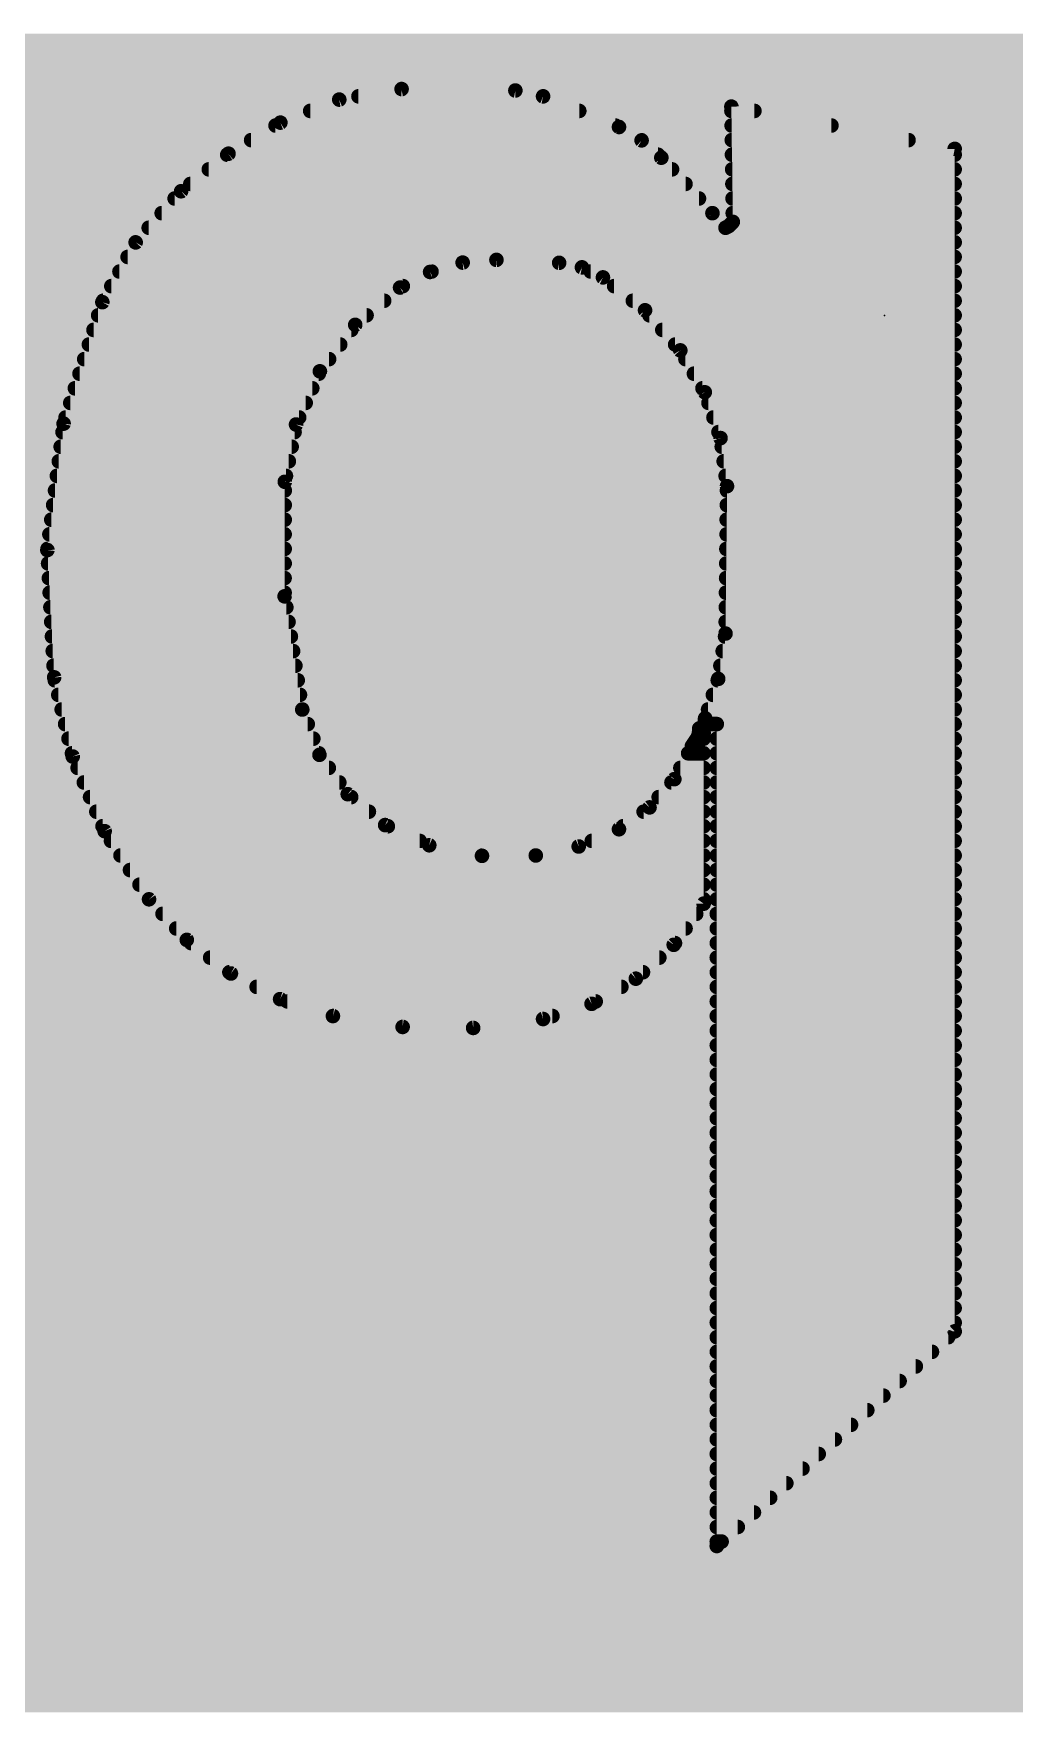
# Model space of a CAD drawing. Extents: x -29 to 78, y -15 to 28.
# Drawn here: x 25.951 to 27.658, y 11.158 to 14.079 of the extents above; entities that cross this region are included whole.
import ezdxf

# ---------------------------------------------------------------- set-up
doc = ezdxf.new("R2010")
doc.units = 0
for name, color, linetype in [('1', 12, 'CONTINUOUS'), ('201', 110, 'CONTINUOUS'), ('22', 40, 'CONTINUOUS'), ('23', 53, 'CONTINUOUS')]:
    doc.layers.add(name, color=color, linetype=linetype)

# ---------------------------------------------------------------- blocks, each defined once
blk = doc.blocks.new('RECT')
blk.add_solid([(-0.5, -0.5), (0.5, -0.5), (-0.5, 0.5), (0.5, 0.5)])

msp = doc.modelspace()

# ---------------------------------------------------------------- linework, layer by layer
at = {"layer": '1', "const_width": 0.254}
msp.add_lwpolyline([(24.13, 10.16), (30.432, 16.462)], dxfattribs=at)
at = {"layer": '22', "const_width": 0.0254}
for points in [[(26.5913, 13.9827), (26.4828, 13.9643)], [(26.7894, 13.9802), (26.5913, 13.9827)], [(26.8376, 13.97), (26.7894, 13.9802)], [(26.4828, 13.9643), (26.3804, 13.9243)], [(26.5163, 13.97), (26.8376, 13.97)], [(26.9697, 13.9167), (26.8376, 13.97)], [(27.1653, 13.9522), (27.1678, 13.7516)], [(27.5539, 13.8786), (27.1653, 13.9522)], [(26.3804, 13.9243), (26.2902, 13.8702)], [(26.4323, 13.9446), (26.9006, 13.9446)], [(27.1654, 13.9446), (27.2054, 13.9446)], [(26.3295, 13.8938), (27.0084, 13.8938)], [(26.3719, 13.9192), (26.9635, 13.9192)], [(27.009, 13.8934), (26.9697, 13.9167)], [(27.0434, 13.8633), (27.009, 13.8934)], [(27.1657, 13.9192), (27.3395, 13.9192)], [(27.166, 13.8938), (27.4736, 13.8938)], [(26.2902, 13.8702), (26.2077, 13.8049)], [(26.2879, 13.8684), (27.0376, 13.8684)], [(27.1323, 13.7668), (27.0434, 13.8633)], [(27.1663, 13.8684), (27.5539, 13.8684)], [(27.5539, 11.8212), (27.5539, 13.8786)], [(26.2558, 13.843), (27.0621, 13.843)], [(27.1667, 13.843), (27.5539, 13.843)], [(26.2077, 13.8049), (26.1286, 13.7159)], [(26.2237, 13.8176), (27.0855, 13.8176)], [(27.167, 13.8176), (27.5539, 13.8176)], [(26.1964, 13.7922), (27.1089, 13.7922)], [(27.1673, 13.7922), (27.5539, 13.7922)], [(26.1738, 13.7668), (27.1323, 13.7668)], [(27.1551, 13.7414), (27.1323, 13.7668)], [(27.1678, 13.7516), (27.1602, 13.7439)], [(27.1676, 13.7668), (27.5539, 13.7668)], [(26.1512, 13.7414), (27.1551, 13.7414)], [(27.1602, 13.7439), (27.1551, 13.7414)], [(27.1551, 13.7414), (27.5539, 13.7414)], [(26.1286, 13.7159), (26.0706, 13.6119)], [(26.1145, 13.6906), (27.5539, 13.6906)], [(26.1287, 13.716), (27.5539, 13.716)], [(26.1003, 13.6652), (26.6435, 13.6652)], [(26.5887, 13.6373), (26.641, 13.6645)], [(26.641, 13.6645), (26.6977, 13.6808)], [(26.6977, 13.6808), (26.7564, 13.6855)], [(26.7564, 13.6855), (26.8656, 13.6804)], [(26.8656, 13.6804), (26.9053, 13.6725)], [(26.9053, 13.6725), (26.9418, 13.655)], [(26.9205, 13.6652), (27.5539, 13.6652)], [(26.0862, 13.6398), (26.5935, 13.6398)], [(26.5106, 13.5724), (26.5887, 13.6373)], [(26.9418, 13.655), (27.015, 13.5978)], [(26.9613, 13.6398), (27.5539, 13.6398)], [(26.0706, 13.6119), (26.0032, 13.4006)], [(26.072, 13.6144), (26.5611, 13.6144)], [(26.9938, 13.6144), (27.5539, 13.6144)], [(26.0633, 13.589), (26.5305, 13.589)], [(26.4492, 13.4916), (26.5106, 13.5724)], [(27.015, 13.5978), (27.0764, 13.528)], [(27.0228, 13.589), (27.5539, 13.589)], [(26.0552, 13.5636), (26.5039, 13.5636)], [(27.0451, 13.5636), (27.5539, 13.5636)], [(26.039, 13.5128), (26.4653, 13.5128)], [(26.0471, 13.5382), (26.4846, 13.5382)], [(27.0674, 13.5382), (27.5539, 13.5382)], [(27.0764, 13.528), (27.119, 13.4552)], [(27.0853, 13.5128), (27.5539, 13.5128)], [(26.0309, 13.4874), (26.4473, 13.4874)], [(26.4076, 13.399), (26.4492, 13.4916)], [(27.1001, 13.4874), (27.5539, 13.4874)], [(26.0228, 13.462), (26.4359, 13.462)], [(27.115, 13.462), (27.5539, 13.462)], [(27.119, 13.4552), (27.1464, 13.3754)], [(26.0147, 13.4366), (26.4245, 13.4366)], [(27.1254, 13.4366), (27.5539, 13.4366)], [(26.0032, 13.4006), (25.9749, 13.1806)], [(26.0066, 13.4112), (26.4131, 13.4112)], [(26.3881, 13.2994), (26.4076, 13.399)], [(27.1341, 13.4112), (27.5539, 13.4112)], [(26.0013, 13.3858), (26.4051, 13.3858)], [(27.1428, 13.3858), (27.5539, 13.3858)], [(27.1464, 13.3754), (27.1577, 13.2918)], [(25.998, 13.3604), (26.4001, 13.3604)], [(27.1485, 13.3604), (27.5539, 13.3604)], [(25.9915, 13.3096), (26.3901, 13.3096)], [(25.9948, 13.335), (26.3951, 13.335)], [(27.1519, 13.335), (27.5539, 13.335)], [(27.1553, 13.3096), (27.5539, 13.3096)], [(25.9882, 13.2842), (26.3881, 13.2842)], [(26.3878, 13.1001), (26.3881, 13.2994)], [(27.1577, 13.2918), (27.1551, 13.0353)], [(27.1576, 13.2842), (27.5539, 13.2842)], [(25.985, 13.2588), (26.388, 13.2588)], [(27.1574, 13.2588), (27.5539, 13.2588)], [(25.9817, 13.2334), (26.388, 13.2334)], [(27.1571, 13.2334), (27.5539, 13.2334)], [(25.9784, 13.208), (26.3879, 13.208)], [(27.1569, 13.208), (27.5539, 13.208)], [(25.9749, 13.1806), (25.9867, 12.9591)], [(25.9752, 13.1826), (26.3879, 13.1826)], [(27.1566, 13.1826), (27.5539, 13.1826)], [(25.9762, 13.1572), (26.3879, 13.1572)], [(27.1563, 13.1572), (27.5539, 13.1572)], [(25.9775, 13.1318), (26.3878, 13.1318)], [(25.9789, 13.1064), (26.3878, 13.1064)], [(27.1558, 13.1064), (27.5539, 13.1064)], [(27.1561, 13.1318), (27.5539, 13.1318)], [(25.9802, 13.081), (26.3908, 13.081)], [(26.4185, 12.9032), (26.3878, 13.1001)], [(27.1556, 13.081), (27.5539, 13.081)], [(25.9816, 13.0556), (26.3947, 13.0556)], [(27.1553, 13.0556), (27.5539, 13.0556)], [(25.9829, 13.0302), (26.3987, 13.0302)], [(27.1551, 13.0353), (27.1424, 12.9565)], [(27.1543, 13.0302), (27.5539, 13.0302)], [(25.9843, 13.0048), (26.4026, 13.0048)], [(27.1502, 13.0048), (27.5539, 13.0048)], [(25.9856, 12.9794), (26.4066, 12.9794)], [(25.9867, 12.9591), (26.019, 12.8215)], [(27.1461, 12.9794), (27.5539, 12.9794)], [(25.9879, 12.954), (26.4106, 12.954)], [(25.9939, 12.9286), (26.4145, 12.9286)], [(27.1424, 12.9565), (27.1196, 12.888)], [(27.1331, 12.9286), (27.5539, 12.9286)], [(27.1416, 12.954), (27.5539, 12.954)], [(25.9998, 12.9032), (26.4185, 12.9032)], [(26.4485, 12.8243), (26.4185, 12.9032)], [(27.1247, 12.9032), (27.5539, 12.9032)], [(26.0058, 12.8778), (26.4281, 12.8778)], [(27.117, 12.8626), (27.1094, 12.8702)], [(27.1094, 12.8702), (27.1094, 12.8651)], [(27.1196, 12.888), (27.1191, 12.8843)], [(27.1191, 12.8843), (27.1205, 12.8808)], [(27.1205, 12.8808), (27.1235, 12.8784)], [(27.1235, 12.8784), (27.1272, 12.8778)], [(27.1272, 12.8778), (27.1399, 12.8778)], [(27.1272, 12.8778), (27.5539, 12.8778)], [(27.1399, 12.8778), (27.1399, 11.4478)], [(26.0117, 12.8524), (26.4378, 12.8524)], [(27.1018, 12.8473), (27.0967, 12.8397)], [(27.1074, 12.8554), (27.1018, 12.8473)], [(27.1053, 12.8524), (27.117, 12.8524)], [(27.1094, 12.8651), (27.1074, 12.8554)], [(27.117, 12.5654), (27.117, 12.8626)], [(27.1399, 12.8524), (27.5539, 12.8524)], [(26.0177, 12.827), (26.4474, 12.827)], [(26.019, 12.8215), (26.0746, 12.6914)], [(26.4976, 12.7558), (26.4485, 12.8243)], [(27.0967, 12.8397), (27.066, 12.782)], [(27.09, 12.827), (27.117, 12.827)], [(27.1399, 12.827), (27.5539, 12.827)], [(26.0275, 12.8016), (26.4648, 12.8016)], [(27.066, 12.782), (27.0229, 12.7328)], [(27.0765, 12.8016), (27.117, 12.8016)], [(27.1399, 12.8016), (27.5539, 12.8016)], [(26.0384, 12.7762), (26.483, 12.7762)], [(26.5628, 12.7021), (26.4976, 12.7558)], [(27.061, 12.7762), (27.117, 12.7762)], [(27.1399, 12.7762), (27.5539, 12.7762)], [(26.0492, 12.7508), (26.5037, 12.7508)], [(26.0601, 12.7254), (26.5345, 12.7254)], [(27.0229, 12.7328), (26.9697, 12.6949)], [(27.0125, 12.7254), (27.117, 12.7254)], [(27.0387, 12.7508), (27.117, 12.7508)], [(27.1399, 12.7508), (27.5539, 12.7508)], [(27.1399, 12.7254), (27.5539, 12.7254)], [(26.0709, 12.7), (26.5674, 12.7)], [(26.6395, 12.667), (26.5628, 12.7021)], [(26.9697, 12.6949), (26.8996, 12.6649)], [(26.9769, 12.7), (27.117, 12.7)], [(27.1399, 12.7), (27.5539, 12.7)], [(26.0746, 12.6914), (26.1518, 12.573)], [(26.0856, 12.6746), (26.6229, 12.6746)], [(26.7313, 12.6486), (26.6395, 12.667)], [(26.8996, 12.6649), (26.8249, 12.6492)], [(26.9223, 12.6746), (27.117, 12.6746)], [(27.1399, 12.6746), (27.5539, 12.6746)], [(26.1021, 12.6492), (26.7283, 12.6492)], [(26.8249, 12.6492), (26.7313, 12.6486)], [(26.8249, 12.6492), (27.117, 12.6492)], [(27.1399, 12.6492), (27.5539, 12.6492)], [(26.1187, 12.6238), (27.117, 12.6238)], [(27.1399, 12.6238), (27.5539, 12.6238)], [(26.1352, 12.5984), (27.117, 12.5984)], [(27.1399, 12.5984), (27.5539, 12.5984)], [(26.1518, 12.573), (26.2176, 12.5023)], [(26.1518, 12.573), (27.117, 12.573)], [(27.065, 12.4938), (27.117, 12.5654)], [(27.1399, 12.573), (27.5539, 12.573)], [(26.1754, 12.5476), (27.1041, 12.5476)], [(26.1991, 12.5222), (27.0856, 12.5222)], [(27.1399, 12.5476), (27.5539, 12.5476)], [(27.1399, 12.5222), (27.5539, 12.5222)], [(26.2176, 12.5023), (26.2944, 12.4439)], [(26.2249, 12.4968), (27.0672, 12.4968)], [(26.999, 12.4348), (27.065, 12.4938)], [(27.1399, 12.4968), (27.5539, 12.4968)], [(26.2582, 12.4714), (27.0399, 12.4714)], [(27.1399, 12.4714), (27.5539, 12.4714)], [(26.2916, 12.446), (27.0115, 12.446)], [(26.2944, 12.4439), (26.38, 12.3993)], [(26.9221, 12.3911), (26.999, 12.4348)], [(27.1399, 12.446), (27.5539, 12.446)], [(26.339, 12.4206), (26.9739, 12.4206)], [(27.1399, 12.4206), (27.5539, 12.4206)], [(26.38, 12.3993), (26.4719, 12.3698)], [(26.3926, 12.3952), (26.9292, 12.3952)], [(26.8376, 12.3647), (26.9221, 12.3911)], [(27.1399, 12.3952), (27.5539, 12.3952)], [(26.4719, 12.3698), (26.5932, 12.3509)], [(26.4719, 12.3698), (26.8539, 12.3698)], [(26.5932, 12.3509), (26.7159, 12.3492)], [(26.7159, 12.3492), (26.8376, 12.3647)], [(27.1399, 12.3698), (27.5539, 12.3698)], [(27.1399, 12.3444), (27.5539, 12.3444)], [(27.1399, 12.319), (27.5539, 12.319)], [(27.1399, 12.2936), (27.5539, 12.2936)], [(27.1399, 12.2682), (27.5539, 12.2682)], [(27.1399, 12.2428), (27.5539, 12.2428)], [(27.1399, 12.2174), (27.5539, 12.2174)], [(27.1399, 12.192), (27.5539, 12.192)], [(27.1399, 12.1666), (27.5539, 12.1666)], [(27.1399, 12.1412), (27.5539, 12.1412)], [(27.1399, 12.1158), (27.5539, 12.1158)], [(27.1399, 12.0904), (27.5539, 12.0904)], [(27.1399, 12.065), (27.5539, 12.065)], [(27.1399, 12.0396), (27.5539, 12.0396)], [(27.1399, 12.0142), (27.5539, 12.0142)], [(27.1399, 11.9888), (27.5539, 11.9888)], [(27.1399, 11.9634), (27.5539, 11.9634)], [(27.1399, 11.938), (27.5539, 11.938)], [(27.1399, 11.9126), (27.5539, 11.9126)], [(27.1399, 11.8872), (27.5539, 11.8872)], [(27.1399, 11.8618), (27.5539, 11.8618)], [(27.1399, 11.8364), (27.5539, 11.8364)], [(27.1399, 11.4478), (27.5539, 11.8212)], [(27.1399, 11.811), (27.5426, 11.811)], [(27.1399, 11.7856), (27.5144, 11.7856)], [(27.1399, 11.7602), (27.4863, 11.7602)], [(27.1399, 11.7348), (27.4581, 11.7348)], [(27.1399, 11.7094), (27.4299, 11.7094)], [(27.1399, 11.684), (27.4018, 11.684)], [(27.1399, 11.6586), (27.3736, 11.6586)], [(27.1399, 11.6332), (27.3455, 11.6332)], [(27.1399, 11.6078), (27.3173, 11.6078)], [(27.1399, 11.5824), (27.2891, 11.5824)], [(27.1399, 11.557), (27.261, 11.557)], [(27.1399, 11.5316), (27.2328, 11.5316)], [(27.1399, 11.5062), (27.2046, 11.5062)], [(27.1399, 11.4808), (27.1765, 11.4808)], [(27.1399, 11.4554), (27.1483, 11.4554)]]:
    msp.add_lwpolyline(points, dxfattribs=at)
at = {"layer": '22', "const_width": 0.0127}
for points in [[(26.5914, 13.989, 1), (26.5912, 13.9764)], [(26.5924, 13.9764, 1), (26.5902, 13.989)], [(26.7907, 13.9864, 1), (26.7881, 13.974)], [(26.7893, 13.9739, 1), (26.7895, 13.9865)], [(26.4818, 13.9706, 1), (26.4839, 13.9581)], [(26.4852, 13.9584, 1), (26.4805, 13.9703)], [(26.5163, 13.9764, 1), (26.5163, 13.9637)], [(26.84, 13.9759, 1), (26.8352, 13.9641)], [(26.8363, 13.9638, 1), (26.8389, 13.9762)], [(26.8376, 13.9637, 1), (26.8376, 13.9764)], [(27.1716, 13.9523, 1), (27.159, 13.9521)], [(27.1665, 13.9584, 1), (27.1641, 13.946)], [(26.3781, 13.9302, 1), (26.3827, 13.9184)], [(26.3837, 13.9189, 1), (26.3771, 13.9297)], [(26.4323, 13.951, 1), (26.4323, 13.9383)], [(26.9006, 13.9383, 1), (26.9006, 13.951)], [(27.1654, 13.951, 1), (27.1654, 13.9383)], [(27.2054, 13.9383, 1), (27.2054, 13.951)], [(26.3295, 13.9002, 1), (26.3295, 13.8875)], [(26.3719, 13.9255, 1), (26.3719, 13.9129)], [(26.9729, 13.9222, 1), (26.9665, 13.9112)], [(26.9635, 13.9129, 1), (26.9635, 13.9255)], [(26.9673, 13.9108, 1), (26.9721, 13.9226)], [(27.0132, 13.8982, 1), (27.0049, 13.8887)], [(27.0058, 13.888, 1), (27.0123, 13.8989)], [(27.0084, 13.8875, 1), (27.0084, 13.9002)], [(27.1657, 13.9255, 1), (27.1657, 13.9129)], [(27.166, 13.9002, 1), (27.166, 13.8875)], [(27.3395, 13.9129, 1), (27.3395, 13.9255)], [(27.4736, 13.8875, 1), (27.4736, 13.9002)], [(26.2879, 13.8748, 1), (26.2879, 13.8621)], [(26.2869, 13.8757, 1), (26.2934, 13.8648)], [(26.2941, 13.8652, 1), (26.2862, 13.8752)], [(27.0481, 13.8676, 1), (27.0387, 13.859)], [(27.0376, 13.8621, 1), (27.0376, 13.8748)], [(27.1663, 13.8748, 1), (27.1663, 13.8621)], [(27.5603, 13.8786, 1), (27.5476, 13.8786)], [(27.5527, 13.8724, 1), (27.5551, 13.8848)], [(27.5539, 13.8621, 1), (27.5539, 13.8748)], [(26.2558, 13.8493, 1), (26.2558, 13.8367)], [(27.0392, 13.8585, 1), (27.0476, 13.8681)], [(27.0621, 13.8367, 1), (27.0621, 13.8493)], [(27.1667, 13.8493, 1), (27.1667, 13.8367)], [(27.5539, 13.8367, 1), (27.5539, 13.8493)], [(26.2124, 13.8007, 1), (26.203, 13.8091)], [(26.2237, 13.8239, 1), (26.2237, 13.8113)], [(27.0855, 13.8113, 1), (27.0855, 13.8239)], [(27.167, 13.8239, 1), (27.167, 13.8113)], [(27.5539, 13.8113, 1), (27.5539, 13.8239)], [(26.1964, 13.7986, 1), (26.1964, 13.7859)], [(26.2038, 13.8099, 1), (26.2116, 13.7999)], [(27.1089, 13.7859, 1), (27.1089, 13.7986)], [(27.1673, 13.7986, 1), (27.1673, 13.7859)], [(27.5539, 13.7859, 1), (27.5539, 13.7986)], [(26.1738, 13.7731, 1), (26.1738, 13.7605)], [(27.137, 13.771, 1), (27.1276, 13.7626)], [(27.1276, 13.7625, 1), (27.137, 13.7711)], [(27.1323, 13.7605, 1), (27.1323, 13.7731)], [(27.1676, 13.7731, 1), (27.1676, 13.7605)], [(27.1615, 13.7515, 1), (27.1741, 13.7517)], [(27.1723, 13.7471, 1), (27.1633, 13.7561)], [(27.5539, 13.7605, 1), (27.5539, 13.7731)], [(26.1287, 13.7224, 1), (26.1287, 13.7097)], [(26.1512, 13.7477, 1), (26.1512, 13.7351)], [(27.1523, 13.7471, 1), (27.1579, 13.7357)], [(27.1551, 13.7477, 1), (27.1551, 13.7351)], [(27.1504, 13.7372, 1), (27.1598, 13.7456)], [(27.1557, 13.7484, 1), (27.1647, 13.7394)], [(27.1551, 13.7351, 1), (27.1551, 13.7477)], [(27.163, 13.7382, 1), (27.1574, 13.7496)], [(27.5539, 13.7351, 1), (27.5539, 13.7477)], [(27.5539, 13.7097, 1), (27.5539, 13.7224)], [(26.1145, 13.6969, 1), (26.1145, 13.6843)], [(26.1238, 13.7201, 1), (26.1333, 13.7117)], [(26.1341, 13.7128, 1), (26.123, 13.719)], [(27.5539, 13.6843, 1), (27.5539, 13.6969)], [(26.1003, 13.6715, 1), (26.1003, 13.6589)], [(26.6392, 13.6706, 1), (26.6428, 13.6584)], [(26.6439, 13.6588, 1), (26.6381, 13.6701)], [(26.6435, 13.6589, 1), (26.6435, 13.6715)], [(26.6971, 13.6871, 1), (26.6982, 13.6744)], [(26.6994, 13.6747, 1), (26.6959, 13.6869)], [(26.7567, 13.6918, 1), (26.7561, 13.6792)], [(26.7569, 13.6792, 1), (26.7559, 13.6918)], [(26.8668, 13.6866, 1), (26.8644, 13.6742)], [(26.8653, 13.6741, 1), (26.8659, 13.6867)], [(26.908, 13.6782, 1), (26.9025, 13.6667)], [(26.904, 13.6662, 1), (26.9065, 13.6787)], [(26.9205, 13.6715, 1), (26.9205, 13.6589)], [(27.5539, 13.6589, 1), (27.5539, 13.6715)], [(26.0862, 13.6462, 1), (26.0862, 13.6335)], [(26.5858, 13.6429, 1), (26.5916, 13.6317)], [(26.5928, 13.6324, 1), (26.5846, 13.6422)], [(26.5935, 13.6335, 1), (26.5935, 13.6462)], [(26.9457, 13.66, 1), (26.9379, 13.65)], [(26.9391, 13.6493, 1), (26.9445, 13.6607)], [(26.9613, 13.6462, 1), (26.9613, 13.6335)], [(27.5539, 13.6335, 1), (27.5539, 13.6462)], [(26.0651, 13.615, 1), (26.0761, 13.6088)], [(26.0766, 13.61, 1), (26.0646, 13.6138)], [(26.072, 13.6207, 1), (26.072, 13.6081)], [(26.5611, 13.6081, 1), (26.5611, 13.6207)], [(26.9938, 13.6207, 1), (26.9938, 13.6081)], [(27.5539, 13.6081, 1), (27.5539, 13.6207)], [(26.0633, 13.5953, 1), (26.0633, 13.5827)], [(26.5066, 13.5773, 1), (26.5147, 13.5676)], [(26.5157, 13.5686, 1), (26.5056, 13.5763)], [(26.5305, 13.5827, 1), (26.5305, 13.5953)], [(27.0198, 13.602, 1), (27.0103, 13.5936)], [(27.0111, 13.5928, 1), (27.019, 13.6028)], [(27.0228, 13.5953, 1), (27.0228, 13.5827)], [(27.5539, 13.5827, 1), (27.5539, 13.5953)], [(26.0552, 13.57, 1), (26.0552, 13.5573)], [(26.5039, 13.5573, 1), (26.5039, 13.57)], [(27.0451, 13.57, 1), (27.0451, 13.5573)], [(27.5539, 13.5573, 1), (27.5539, 13.57)], [(26.039, 13.5191, 1), (26.039, 13.5065)], [(26.0471, 13.5445, 1), (26.0471, 13.5319)], [(26.4653, 13.5065, 1), (26.4653, 13.5191)], [(26.4846, 13.5319, 1), (26.4846, 13.5445)], [(27.0674, 13.5445, 1), (27.0674, 13.5319)], [(27.0819, 13.5312, 1), (27.0709, 13.5248)], [(27.0716, 13.5238, 1), (27.0812, 13.5322)], [(27.0853, 13.5191, 1), (27.0853, 13.5065)], [(27.5539, 13.5319, 1), (27.5539, 13.5445)], [(27.5539, 13.5065, 1), (27.5539, 13.5191)], [(26.0309, 13.4938, 1), (26.0309, 13.4811)], [(26.4441, 13.4955, 1), (26.4543, 13.4878)], [(26.455, 13.489, 1), (26.4434, 13.4942)], [(26.4473, 13.4811, 1), (26.4473, 13.4938)], [(27.1001, 13.4938, 1), (27.1001, 13.4811)], [(27.5539, 13.4811, 1), (27.5539, 13.4938)], [(26.0228, 13.4684, 1), (26.0228, 13.4557)], [(26.4359, 13.4557, 1), (26.4359, 13.4684)], [(27.115, 13.4684, 1), (27.115, 13.4557)], [(27.125, 13.4572, 1), (27.113, 13.4531)], [(27.5539, 13.4557, 1), (27.5539, 13.4684)], [(26.0147, 13.4429, 1), (26.0147, 13.4303)], [(26.4245, 13.4303, 1), (26.4245, 13.4429)], [(27.1135, 13.452, 1), (27.1245, 13.4584)], [(27.1254, 13.4429, 1), (27.1254, 13.4303)], [(27.5539, 13.4303, 1), (27.5539, 13.4429)], [(26.0095, 13.3998, 1), (25.9969, 13.4014)], [(25.9971, 13.4025, 1), (26.0092, 13.3987)], [(26.0066, 13.4176, 1), (26.0066, 13.4049)], [(26.4139, 13.3978, 1), (26.4014, 13.4002)], [(26.4019, 13.4016, 1), (26.4134, 13.3964)], [(26.4131, 13.4049, 1), (26.4131, 13.4176)], [(27.1341, 13.4176, 1), (27.1341, 13.4049)], [(27.5539, 13.4049, 1), (27.5539, 13.4176)], [(26.0013, 13.3922, 1), (26.0013, 13.3795)], [(26.4051, 13.3795, 1), (26.4051, 13.3922)], [(27.1428, 13.3922, 1), (27.1428, 13.3795)], [(27.1527, 13.3763, 1), (27.1401, 13.3746)], [(27.1404, 13.3733, 1), (27.1524, 13.3775)], [(27.5539, 13.3795, 1), (27.5539, 13.3922)], [(25.998, 13.3667, 1), (25.998, 13.3541)], [(26.4001, 13.3541, 1), (26.4001, 13.3667)], [(27.1485, 13.3667, 1), (27.1485, 13.3541)], [(27.5539, 13.3541, 1), (27.5539, 13.3667)], [(25.9915, 13.316, 1), (25.9915, 13.3033)], [(25.9948, 13.3414, 1), (25.9948, 13.3287)], [(26.3901, 13.3033, 1), (26.3901, 13.316)], [(26.3951, 13.3287, 1), (26.3951, 13.3414)], [(27.1519, 13.3414, 1), (27.1519, 13.3287)], [(27.1553, 13.316, 1), (27.1553, 13.3033)], [(27.5539, 13.3287, 1), (27.5539, 13.3414)], [(27.5539, 13.3033, 1), (27.5539, 13.316)], [(25.9882, 13.2905, 1), (25.9882, 13.2779)], [(26.3944, 13.2994, 1), (26.3818, 13.2994)], [(26.3819, 13.3006, 1), (26.3943, 13.2982)], [(26.3881, 13.2779, 1), (26.3881, 13.2905)], [(27.1576, 13.2905, 1), (27.1576, 13.2779)], [(27.164, 13.2917, 1), (27.1514, 13.2919)], [(27.1514, 13.291, 1), (27.164, 13.2926)], [(27.5539, 13.2779, 1), (27.5539, 13.2905)], [(25.985, 13.2652, 1), (25.985, 13.2525)], [(26.388, 13.2525, 1), (26.388, 13.2652)], [(27.1574, 13.2652, 1), (27.1574, 13.2525)], [(27.5539, 13.2525, 1), (27.5539, 13.2652)], [(25.9817, 13.2398, 1), (25.9817, 13.2271)], [(26.388, 13.2271, 1), (26.388, 13.2398)], [(27.1571, 13.2398, 1), (27.1571, 13.2271)], [(27.5539, 13.2271, 1), (27.5539, 13.2398)], [(25.9784, 13.2143, 1), (25.9784, 13.2017)], [(26.3879, 13.2017, 1), (26.3879, 13.2143)], [(27.1569, 13.2143, 1), (27.1569, 13.2017)], [(27.5539, 13.2017, 1), (27.5539, 13.2143)], [(25.9813, 13.1809, 1), (25.9686, 13.1803)], [(25.9686, 13.1814, 1), (25.9812, 13.1798)], [(25.9752, 13.189, 1), (25.9752, 13.1763)], [(26.3879, 13.1763, 1), (26.3879, 13.189)], [(27.1566, 13.189, 1), (27.1566, 13.1763)], [(27.5539, 13.1763, 1), (27.5539, 13.189)], [(25.9762, 13.1636, 1), (25.9762, 13.1509)], [(26.3879, 13.1509, 1), (26.3879, 13.1636)], [(27.1563, 13.1636, 1), (27.1563, 13.1509)], [(27.5539, 13.1509, 1), (27.5539, 13.1636)], [(25.9775, 13.1381, 1), (25.9775, 13.1255)], [(25.9789, 13.1128, 1), (25.9789, 13.1001)], [(26.3878, 13.1255, 1), (26.3878, 13.1381)], [(26.3878, 13.1001, 1), (26.3878, 13.1128)], [(27.1558, 13.1128, 1), (27.1558, 13.1001)], [(27.1561, 13.1381, 1), (27.1561, 13.1255)], [(27.5539, 13.1255, 1), (27.5539, 13.1381)], [(27.5539, 13.1001, 1), (27.5539, 13.1128)], [(25.9802, 13.0874, 1), (25.9802, 13.0747)], [(26.3814, 13.1001, 1), (26.3941, 13.1001)], [(26.394, 13.1011, 1), (26.3815, 13.0991)], [(26.3908, 13.0747, 1), (26.3908, 13.0874)], [(27.1556, 13.0874, 1), (27.1556, 13.0747)], [(27.5539, 13.0747, 1), (27.5539, 13.0874)], [(25.9816, 13.0619, 1), (25.9816, 13.0493)], [(26.3947, 13.0493, 1), (26.3947, 13.0619)], [(27.1553, 13.0619, 1), (27.1553, 13.0493)], [(27.5539, 13.0493, 1), (27.5539, 13.0619)], [(25.9829, 13.0366, 1), (25.9829, 13.0239)], [(26.3987, 13.0239, 1), (26.3987, 13.0366)], [(27.1543, 13.0366, 1), (27.1543, 13.0239)], [(27.1488, 13.0354, 1), (27.1614, 13.0352)], [(27.1614, 13.0343, 1), (27.1488, 13.0363)], [(27.5539, 13.0239, 1), (27.5539, 13.0366)], [(25.9843, 13.0112, 1), (25.9843, 12.9985)], [(26.4026, 12.9985, 1), (26.4026, 13.0112)], [(27.1502, 13.0112, 1), (27.1502, 12.9985)], [(27.5539, 12.9985, 1), (27.5539, 13.0112)], [(25.9856, 12.9857, 1), (25.9856, 12.9731)], [(25.9929, 12.9606, 1), (25.9805, 12.9576)], [(26.4066, 12.9731, 1), (26.4066, 12.9857)], [(27.1461, 12.9857, 1), (27.1461, 12.9731)], [(27.5539, 12.9731, 1), (27.5539, 12.9857)], [(25.9804, 12.9588, 1), (25.993, 12.9594)], [(25.9879, 12.9604, 1), (25.9879, 12.9477)], [(25.9939, 12.935, 1), (25.9939, 12.9223)], [(26.4106, 12.9477, 1), (26.4106, 12.9604)], [(26.4145, 12.9223, 1), (26.4145, 12.935)], [(27.1331, 12.935, 1), (27.1331, 12.9223)], [(27.1416, 12.9604, 1), (27.1416, 12.9477)], [(27.1361, 12.9575, 1), (27.1487, 12.9555)], [(27.1484, 12.9545, 1), (27.1364, 12.9585)], [(27.5539, 12.9477, 1), (27.5539, 12.9604)], [(27.5539, 12.9223, 1), (27.5539, 12.935)], [(25.9998, 12.9095, 1), (25.9998, 12.8969)], [(26.4244, 12.9055, 1), (26.4126, 12.9009)], [(26.4185, 12.8969, 1), (26.4185, 12.9095)], [(27.1247, 12.9095, 1), (27.1247, 12.8969)], [(27.5539, 12.8969, 1), (27.5539, 12.9095)], [(26.0058, 12.8841, 1), (26.0058, 12.8715)], [(26.4122, 12.9022, 1), (26.4248, 12.9042)], [(26.4281, 12.8715, 1), (26.4281, 12.8841)], [(27.1139, 12.8747, 1), (27.1049, 12.8657)], [(27.1158, 12.8702, 1), (27.103, 12.8702)], [(27.125, 12.8866, 1), (27.1132, 12.8819)], [(27.1128, 12.8851, 1), (27.1254, 12.8834)], [(27.1259, 12.8872, 1), (27.1133, 12.8888)], [(27.1136, 12.89, 1), (27.1256, 12.886)], [(27.1245, 12.8857, 1), (27.1166, 12.8758)], [(27.1146, 12.8784, 1), (27.1264, 12.8831)], [(27.1245, 12.8847, 1), (27.1225, 12.8721)], [(27.1195, 12.8734, 1), (27.1274, 12.8834)], [(27.1272, 12.8841, 1), (27.1272, 12.8715)], [(27.1272, 12.8841, 1), (27.1272, 12.8715)], [(27.1262, 12.8715, 1), (27.1282, 12.8841)], [(27.1463, 12.8778, 1), (27.1335, 12.8778)], [(27.1399, 12.8715, 1), (27.1399, 12.8841)], [(27.5539, 12.8715, 1), (27.5539, 12.8841)], [(26.0117, 12.8588, 1), (26.0117, 12.8461)], [(26.4378, 12.8461, 1), (26.4378, 12.8588)], [(27.1023, 12.8367, 1), (27.0911, 12.8427)], [(27.0966, 12.8509, 1), (27.107, 12.8437)], [(27.1071, 12.8438, 1), (27.0965, 12.8508)], [(27.1053, 12.8588, 1), (27.1053, 12.8461)], [(27.1012, 12.8567, 1), (27.1136, 12.8542)], [(27.1126, 12.8518, 1), (27.1022, 12.859)], [(27.103, 12.8651, 1), (27.1158, 12.8651)], [(27.1156, 12.8638, 1), (27.1032, 12.8664)], [(27.1234, 12.8626, 1), (27.1106, 12.8626)], [(27.1125, 12.8581, 1), (27.1215, 12.8671)], [(27.117, 12.8461, 1), (27.117, 12.8588)], [(27.1399, 12.8588, 1), (27.1399, 12.8461)], [(27.5539, 12.8461, 1), (27.5539, 12.8588)], [(26.0177, 12.8333, 1), (26.0177, 12.8207)], [(26.0248, 12.8239, 1), (26.0132, 12.819)], [(26.0128, 12.82, 1), (26.0252, 12.8229)], [(26.4536, 12.828, 1), (26.4433, 12.8206)], [(26.4425, 12.8221, 1), (26.4544, 12.8266)], [(26.4474, 12.8207, 1), (26.4474, 12.8333)], [(27.09, 12.8333, 1), (27.09, 12.8207)], [(27.0914, 12.8432, 1), (27.102, 12.8362)], [(27.117, 12.8207, 1), (27.117, 12.8333)], [(27.1399, 12.8333, 1), (27.1399, 12.8207)], [(27.5539, 12.8207, 1), (27.5539, 12.8333)], [(26.0275, 12.8079, 1), (26.0275, 12.7953)], [(26.4648, 12.7953, 1), (26.4648, 12.8079)], [(27.0708, 12.7778, 1), (27.0613, 12.7862)], [(27.0765, 12.8079, 1), (27.0765, 12.7953)], [(27.117, 12.7953, 1), (27.117, 12.8079)], [(27.1399, 12.8079, 1), (27.1399, 12.7953)], [(27.5539, 12.7953, 1), (27.5539, 12.8079)], [(26.0384, 12.7826, 1), (26.0384, 12.7699)], [(26.483, 12.7699, 1), (26.483, 12.7826)], [(26.5017, 12.7607, 1), (26.4936, 12.7509)], [(26.4925, 12.7521, 1), (26.5028, 12.7595)], [(27.061, 12.7826, 1), (27.061, 12.7699)], [(27.0604, 12.785, 1), (27.0716, 12.779)], [(27.117, 12.7699, 1), (27.117, 12.7826)], [(27.1399, 12.7826, 1), (27.1399, 12.7699)], [(27.5539, 12.7699, 1), (27.5539, 12.7826)], [(26.0492, 12.7571, 1), (26.0492, 12.7445)], [(26.0601, 12.7317, 1), (26.0601, 12.7191)], [(26.5037, 12.7445, 1), (26.5037, 12.7571)], [(26.5345, 12.7191, 1), (26.5345, 12.7317)], [(27.0125, 12.7317, 1), (27.0125, 12.7191)], [(27.0182, 12.737, 1), (27.0277, 12.7287)], [(27.0266, 12.7277, 1), (27.0192, 12.738)], [(27.0387, 12.7571, 1), (27.0387, 12.7445)], [(27.117, 12.7445, 1), (27.117, 12.7571)], [(27.117, 12.7191, 1), (27.117, 12.7317)], [(27.1399, 12.7571, 1), (27.1399, 12.7445)], [(27.1399, 12.7317, 1), (27.1399, 12.7191)], [(27.5539, 12.7445, 1), (27.5539, 12.7571)], [(27.5539, 12.7191, 1), (27.5539, 12.7317)], [(26.0709, 12.7064, 1), (26.0709, 12.6937)], [(26.5654, 12.7079, 1), (26.5601, 12.6963)], [(26.5587, 12.6972, 1), (26.5668, 12.707)], [(26.5674, 12.6937, 1), (26.5674, 12.7064)], [(26.966, 12.7001, 1), (26.9734, 12.6897)], [(26.9722, 12.6891, 1), (26.9672, 12.7007)], [(26.9769, 12.7064, 1), (26.9769, 12.6937)], [(27.117, 12.6937, 1), (27.117, 12.7064)], [(27.1399, 12.7064, 1), (27.1399, 12.6937)], [(27.5539, 12.6937, 1), (27.5539, 12.7064)], [(26.0799, 12.6949, 1), (26.0693, 12.688)], [(26.0688, 12.689, 1), (26.0804, 12.6939)], [(26.0856, 12.6809, 1), (26.0856, 12.6683)], [(26.6229, 12.6683, 1), (26.6229, 12.6809)], [(26.6407, 12.6732, 1), (26.6383, 12.6608)], [(26.6369, 12.6612, 1), (26.6421, 12.6728)], [(26.9009, 12.6587, 1), (26.8983, 12.6711)], [(26.9223, 12.6809, 1), (26.9223, 12.6683)], [(27.117, 12.6683, 1), (27.117, 12.6809)], [(27.1399, 12.6809, 1), (27.1399, 12.6683)], [(27.5539, 12.6683, 1), (27.5539, 12.6809)], [(26.1021, 12.6555, 1), (26.1021, 12.6429)], [(26.7312, 12.655, 1), (26.7313, 12.6423)], [(26.7283, 12.6429, 1), (26.7283, 12.6555)], [(26.73, 12.6424, 1), (26.7325, 12.6548)], [(26.8249, 12.6555, 1), (26.8249, 12.6429)], [(26.8236, 12.6554, 1), (26.8262, 12.643)], [(26.8249, 12.6429, 1), (26.8249, 12.6555)], [(26.8971, 12.6707, 1), (26.9021, 12.659)], [(27.117, 12.6429, 1), (27.117, 12.6555)], [(27.1399, 12.6555, 1), (27.1399, 12.6429)], [(27.5539, 12.6429, 1), (27.5539, 12.6555)], [(26.1187, 12.6302, 1), (26.1187, 12.6175)], [(27.117, 12.6175, 1), (27.117, 12.6302)], [(27.1399, 12.6302, 1), (27.1399, 12.6175)], [(27.5539, 12.6175, 1), (27.5539, 12.6302)], [(26.1352, 12.6047, 1), (26.1352, 12.5921)], [(27.117, 12.5921, 1), (27.117, 12.6047)], [(27.1399, 12.6047, 1), (27.1399, 12.5921)], [(27.5539, 12.5921, 1), (27.5539, 12.6047)], [(26.1564, 12.5773, 1), (26.1472, 12.5687)], [(26.1518, 12.5793, 1), (26.1518, 12.5667)], [(26.1465, 12.5695, 1), (26.1571, 12.5765)], [(26.1754, 12.554, 1), (26.1754, 12.5413)], [(27.1041, 12.5413, 1), (27.1041, 12.554)], [(27.1106, 12.5654, 1), (27.1234, 12.5654)], [(27.1221, 12.5617, 1), (27.1119, 12.5691)], [(27.117, 12.5667, 1), (27.117, 12.5793)], [(27.1399, 12.554, 1), (27.1399, 12.5413)], [(27.1399, 12.5793, 1), (27.1399, 12.5667)], [(27.5539, 12.5667, 1), (27.5539, 12.5793)], [(27.5539, 12.5413, 1), (27.5539, 12.554)], [(26.1991, 12.5285, 1), (26.1991, 12.5159)], [(27.0856, 12.5159, 1), (27.0856, 12.5285)], [(27.1399, 12.5285, 1), (27.1399, 12.5159)], [(27.5539, 12.5159, 1), (27.5539, 12.5285)], [(26.2214, 12.5074, 1), (26.2137, 12.4973)], [(26.2129, 12.498, 1), (26.2222, 12.5067)], [(26.2249, 12.5031, 1), (26.2249, 12.4905)], [(27.0598, 12.4975, 1), (27.0701, 12.4901)], [(27.0692, 12.4891, 1), (27.0607, 12.4985)], [(27.0672, 12.4905, 1), (27.0672, 12.5031)], [(27.1399, 12.5031, 1), (27.1399, 12.4905)], [(27.5539, 12.4905, 1), (27.5539, 12.5031)], [(26.2582, 12.4778, 1), (26.2582, 12.4651)], [(27.0399, 12.4651, 1), (27.0399, 12.4778)], [(27.1399, 12.4778, 1), (27.1399, 12.4651)], [(27.5539, 12.4651, 1), (27.5539, 12.4778)], [(26.2916, 12.4523, 1), (26.2916, 12.4397)], [(26.2973, 12.4495, 1), (26.2914, 12.4382)], [(26.2905, 12.4388, 1), (26.2982, 12.4489)], [(26.9948, 12.4396, 1), (27.0032, 12.4301)], [(27.0021, 12.4293, 1), (26.9959, 12.4404)], [(27.0115, 12.4397, 1), (27.0115, 12.4523)], [(27.1399, 12.4523, 1), (27.1399, 12.4397)], [(27.5539, 12.4397, 1), (27.5539, 12.4523)], [(26.339, 12.4269, 1), (26.339, 12.4143)], [(26.9739, 12.4143, 1), (26.9739, 12.4269)], [(27.1399, 12.4269, 1), (27.1399, 12.4143)], [(27.5539, 12.4143, 1), (27.5539, 12.4269)], [(26.3819, 12.4053, 1), (26.378, 12.3932)], [(26.377, 12.3936, 1), (26.3829, 12.4049)], [(26.3926, 12.4016, 1), (26.3926, 12.3889)], [(26.9189, 12.3967, 1), (26.9252, 12.3856)], [(26.9239, 12.3851, 1), (26.9202, 12.3972)], [(26.9292, 12.3889, 1), (26.9292, 12.4016)], [(27.1399, 12.4016, 1), (27.1399, 12.3889)], [(27.5539, 12.3889, 1), (27.5539, 12.4016)], [(26.4719, 12.3762, 1), (26.4719, 12.3635)], [(26.4729, 12.3761, 1), (26.4709, 12.3635)], [(26.47, 12.3638, 1), (26.4738, 12.3758)], [(26.5932, 12.3572, 1), (26.5931, 12.3445)], [(26.5922, 12.3446, 1), (26.5941, 12.3572)], [(26.7151, 12.3555, 1), (26.7167, 12.3429)], [(26.7158, 12.3428, 1), (26.716, 12.3555)], [(26.8357, 12.3708, 1), (26.8395, 12.3586)], [(26.8384, 12.3584, 1), (26.8368, 12.371)], [(26.8539, 12.3635, 1), (26.8539, 12.3762)], [(27.1399, 12.3762, 1), (27.1399, 12.3635)], [(27.1399, 12.3507, 1), (27.1399, 12.3381)], [(27.5539, 12.3635, 1), (27.5539, 12.3762)], [(27.5539, 12.3381, 1), (27.5539, 12.3507)], [(27.1399, 12.3254, 1), (27.1399, 12.3127)], [(27.5539, 12.3127, 1), (27.5539, 12.3254)], [(27.1399, 12.3, 1), (27.1399, 12.2873)], [(27.5539, 12.2873, 1), (27.5539, 12.3)], [(27.1399, 12.2745, 1), (27.1399, 12.2619)], [(27.5539, 12.2619, 1), (27.5539, 12.2745)], [(27.1399, 12.2492, 1), (27.1399, 12.2365)], [(27.5539, 12.2365, 1), (27.5539, 12.2492)], [(27.1399, 12.2238, 1), (27.1399, 12.2111)], [(27.5539, 12.2111, 1), (27.5539, 12.2238)], [(27.1399, 12.1983, 1), (27.1399, 12.1857)], [(27.5539, 12.1857, 1), (27.5539, 12.1983)], [(27.1399, 12.173, 1), (27.1399, 12.1603)], [(27.1399, 12.1476, 1), (27.1399, 12.1349)], [(27.5539, 12.1603, 1), (27.5539, 12.173)], [(27.5539, 12.1349, 1), (27.5539, 12.1476)], [(27.1399, 12.1221, 1), (27.1399, 12.1095)], [(27.5539, 12.1095, 1), (27.5539, 12.1221)], [(27.1399, 12.0968, 1), (27.1399, 12.0841)], [(27.5539, 12.0841, 1), (27.5539, 12.0968)], [(27.1399, 12.0714, 1), (27.1399, 12.0587)], [(27.5539, 12.0587, 1), (27.5539, 12.0714)], [(27.1399, 12.0459, 1), (27.1399, 12.0333)], [(27.5539, 12.0333, 1), (27.5539, 12.0459)], [(27.1399, 12.0206, 1), (27.1399, 12.0079)], [(27.5539, 12.0079, 1), (27.5539, 12.0206)], [(27.1399, 11.9952, 1), (27.1399, 11.9825)], [(27.5539, 11.9825, 1), (27.5539, 11.9952)], [(27.1399, 11.9444, 1), (27.1399, 11.9317)], [(27.1399, 11.9697, 1), (27.1399, 11.9571)], [(27.5539, 11.9571, 1), (27.5539, 11.9697)], [(27.5539, 11.9317, 1), (27.5539, 11.9444)], [(27.1399, 11.919, 1), (27.1399, 11.9063)], [(27.5539, 11.9063, 1), (27.5539, 11.919)], [(27.1399, 11.8935, 1), (27.1399, 11.8809)], [(27.5539, 11.8809, 1), (27.5539, 11.8935)], [(27.1399, 11.8681, 1), (27.1399, 11.8555)], [(27.5539, 11.8555, 1), (27.5539, 11.8681)], [(27.1399, 11.8428, 1), (27.1399, 11.8301)], [(27.5582, 11.8165, 1), (27.5496, 11.8259)], [(27.5539, 11.8301, 1), (27.5539, 11.8428)], [(27.1399, 11.8173, 1), (27.1399, 11.8047)], [(27.5426, 11.8047, 1), (27.5426, 11.8173)], [(27.5476, 11.8212, 1), (27.5603, 11.8212)], [(27.1399, 11.7666, 1), (27.1399, 11.7539)], [(27.1399, 11.7919, 1), (27.1399, 11.7793)], [(27.4863, 11.7539, 1), (27.4863, 11.7666)], [(27.5144, 11.7793, 1), (27.5144, 11.7919)], [(27.1399, 11.7411, 1), (27.1399, 11.7285)], [(27.4581, 11.7285, 1), (27.4581, 11.7411)], [(27.1399, 11.7157, 1), (27.1399, 11.7031)], [(27.4299, 11.7031, 1), (27.4299, 11.7157)], [(27.1399, 11.6904, 1), (27.1399, 11.6777)], [(27.4018, 11.6777, 1), (27.4018, 11.6904)], [(27.1399, 11.6649, 1), (27.1399, 11.6523)], [(27.3736, 11.6523, 1), (27.3736, 11.6649)], [(27.1399, 11.6395, 1), (27.1399, 11.6269)], [(27.3455, 11.6269, 1), (27.3455, 11.6395)], [(27.1399, 11.6142, 1), (27.1399, 11.6015)], [(27.3173, 11.6015, 1), (27.3173, 11.6142)], [(27.1399, 11.5887, 1), (27.1399, 11.5761)], [(27.1399, 11.5633, 1), (27.1399, 11.5507)], [(27.261, 11.5507, 1), (27.261, 11.5633)], [(27.2891, 11.5761, 1), (27.2891, 11.5887)], [(27.1399, 11.538, 1), (27.1399, 11.5253)], [(27.2328, 11.5253, 1), (27.2328, 11.538)], [(27.1399, 11.5125, 1), (27.1399, 11.4999)], [(27.2046, 11.4999, 1), (27.2046, 11.5125)], [(27.1399, 11.4871, 1), (27.1399, 11.4745)], [(27.1765, 11.4745, 1), (27.1765, 11.4871)], [(27.1399, 11.4618, 1), (27.1399, 11.4491)], [(27.1356, 11.4525, 1), (27.1442, 11.4431)], [(27.1335, 11.4478, 1), (27.1463, 11.4478)], [(27.1483, 11.4491, 1), (27.1483, 11.4618)]]:
    msp.add_lwpolyline(points, format="xyb", dxfattribs=at)
at = {"layer": '23'}
msp.add_point((27.432, 13.589), dxfattribs=at)

# ---------------------------------------------------------------- block references
at = {"layer": '201'}
for p, xscale, yscale in [((17.9933, 14.0208), 36.1036, 0.1168), ((17.9933, 13.904), 36.1036, 0.1168), ((17.9933, 13.7872), 36.1036, 0.1169), ((17.9349, 13.6703), 35.9867, 0.1168), ((17.9349, 13.5534), 35.9867, 0.1169), ((17.9349, 13.4366), 35.9867, 0.1168), ((17.9349, 13.3198), 35.9867, 0.1168), ((17.9349, 13.203), 35.9867, 0.1169), ((17.9349, 13.0861), 35.9867, 0.1168), ((17.9349, 12.9693), 35.9867, 0.1169), ((17.9349, 12.8524), 35.9867, 0.1168), ((17.9349, 12.7356), 35.9867, 0.1168), ((17.9349, 12.6188), 35.9867, 0.1169), ((17.9349, 12.5019), 35.9867, 0.1168), ((17.9349, 12.3851), 35.9867, 0.1169), ((17.9349, 12.2682), 35.9867, 0.1168), ((17.9349, 12.1514), 35.9867, 0.1168), ((17.9349, 12.0346), 35.9867, 0.1169), ((17.9349, 11.9177), 35.9867, 0.1168), ((17.9349, 11.8009), 35.9867, 0.1169), ((17.9349, 11.684), 35.9867, 0.1168), ((17.9349, 11.5672), 35.9867, 0.1168), ((17.9349, 11.4504), 35.9867, 0.1169), ((17.9349, 11.3335), 35.9867, 0.1168), ((17.9349, 11.2167), 35.9867, 0.1169)]:
    msp.add_blockref('RECT', p, dxfattribs=dict(at, xscale=xscale, yscale=yscale))

doc.saveas('drawing.dxf')
